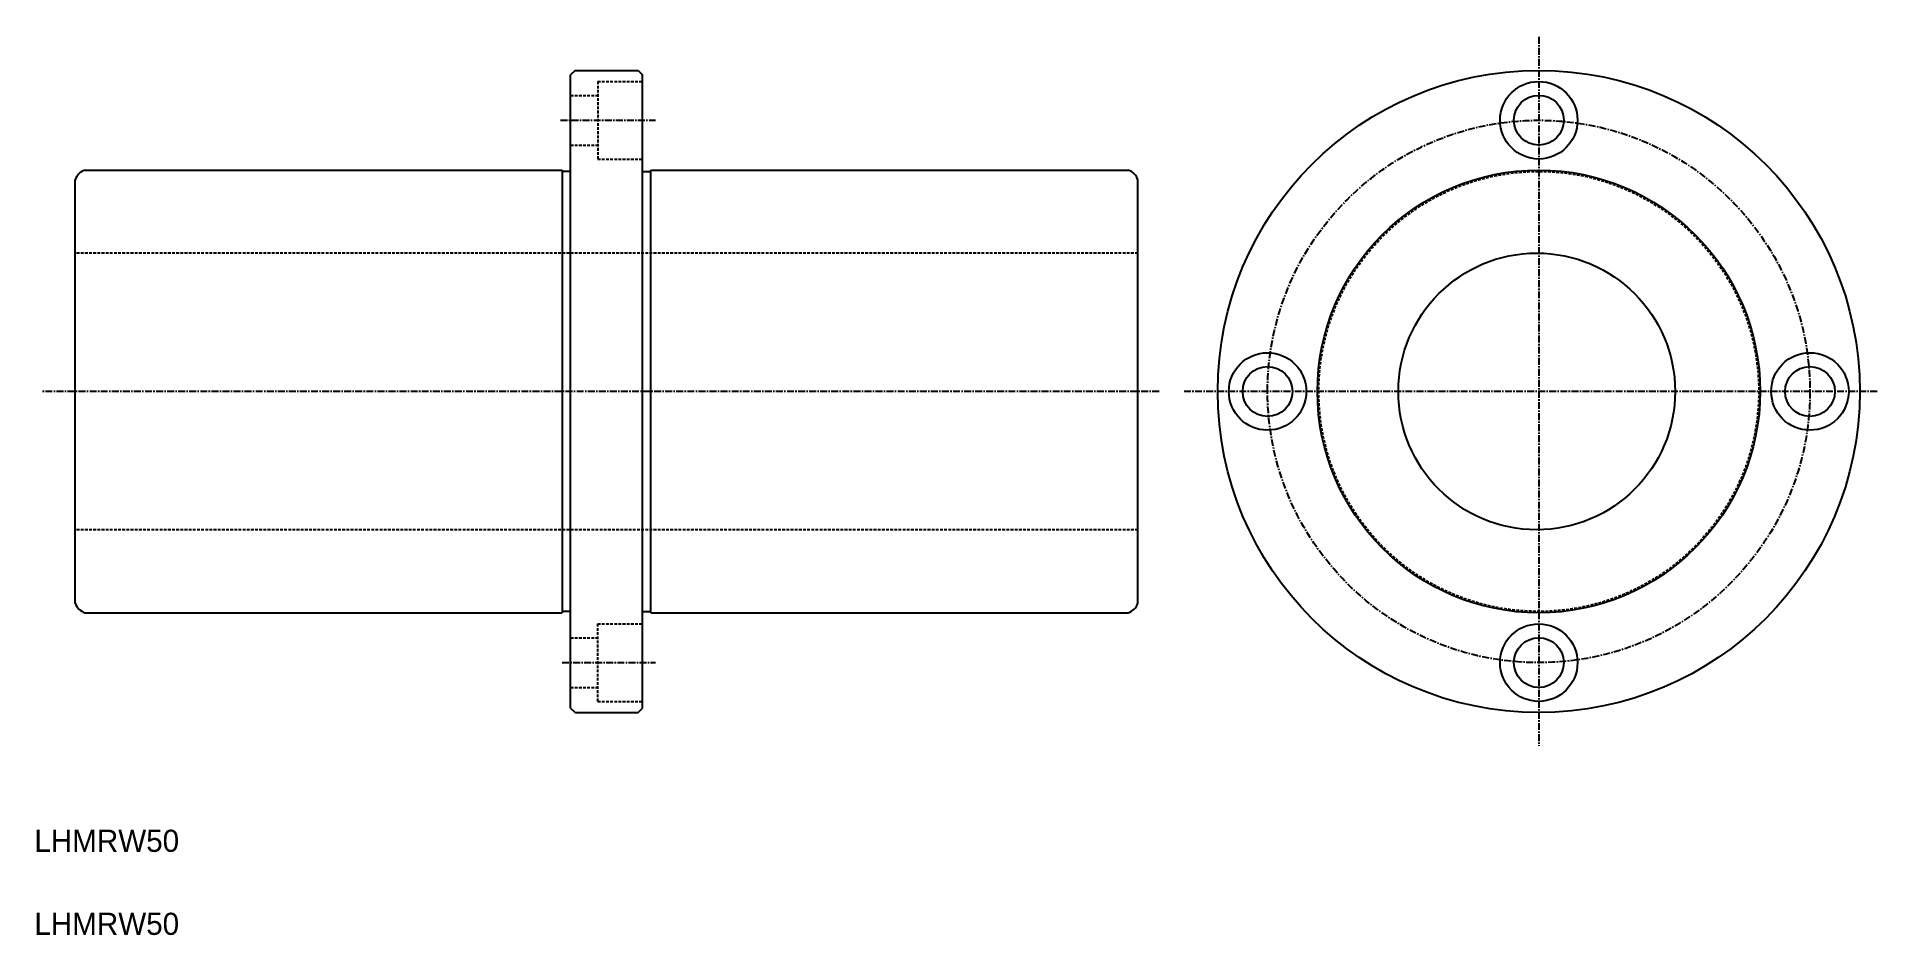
# Model space of a CAD drawing. Extents: x 10 to 343, y 10 to 172.
import ezdxf

# ---------------------------------------------------------------- set-up
doc = ezdxf.new("R2010")
doc.units = 0
doc.linetypes.add('CENTER', pattern=[2, 1.25, -0.25, 0.25, -0.25])
doc.linetypes.add('DASHED', pattern=[0.75, 0.5, -0.25])
doc.layers.get('0').update_dxf_attribs({"linetype": 'CONTINUOUS'})
doc.layers.add('CENTER', color=1, linetype='CENTER')

msp = doc.modelspace()

# ---------------------------------------------------------------- linework, layer by layer
at = {"color": 7, "linetype": 'CONTINUOUS'}
for p, q in [((107.69, 166.19), (106.89, 165.39)), ((106.89, 50.99), (106.89, 165.39)), ((107.69, 166.19), (119.09, 166.19)), ((119.09, 166.19), (119.89, 165.39)), ((119.89, 50.99), (119.89, 165.39)), ((17.39, 69.93), (17.39, 146.44)), ((19.14, 148.19), (105.39, 148.19)), ((105.39, 148.19), (105.39, 68.19)), ((106.89, 147.94), (105.39, 147.94)), ((119.89, 147.94), (121.39, 147.94)), ((121.39, 148.19), (207.64, 148.19)), ((121.39, 68.19), (121.39, 148.19)), ((209.39, 69.93), (209.39, 146.44)), ((19.14, 68.19), (105.39, 68.19)), ((106.89, 68.44), (105.39, 68.44)), ((119.89, 68.44), (121.39, 68.44)), ((121.39, 68.19), (207.64, 68.19)), ((106.89, 50.99), (107.69, 50.19)), ((107.69, 50.19), (119.09, 50.19)), ((119.09, 50.19), (119.89, 50.99))]:
    msp.add_line(p, q, dxfattribs=at)
at = {"color": 3, "linetype": 'DASHED'}
for p, q in [((111.79, 164.19), (111.79, 150.19)), ((111.79, 164.19), (119.89, 164.19)), ((106.89, 161.69), (111.79, 161.69)), ((106.89, 152.69), (111.79, 152.69)), ((111.79, 150.19), (119.89, 150.19)), ((209.39, 133.19), (17.39, 133.19)), ((209.39, 83.19), (17.39, 83.19)), ((106.89, 63.69), (111.79, 63.69)), ((111.79, 52.19), (111.79, 66.19)), ((111.79, 66.19), (119.89, 66.19)), ((106.89, 54.69), (111.79, 54.69)), ((111.79, 52.19), (119.89, 52.19))]:
    msp.add_line(p, q, dxfattribs=at)
at = {"color": 7, "linetype": 'CONTINUOUS'}
for centre, radius in [((281.82, 108.19), 58), ((281.82, 157.19), 7), ((281.82, 157.19), 4.5), ((281.82, 108.19), 40), ((281.45, 108.19), 25), ((232.82, 108.19), 7), ((330.82, 108.19), 7), ((232.82, 108.19), 4.5), ((330.82, 108.19), 4.5), ((281.82, 59.19), 7), ((281.82, 59.19), 4.5)]:
    msp.add_circle(centre, radius, dxfattribs=at)
at = {"color": 3, "linetype": 'DASHED'}
msp.add_circle((281.82, 108.19), 39.75, dxfattribs=at)
at = {"color": 7, "linetype": 'CONTINUOUS'}
for centre, start, end in [((20.04, 145.54), 108.8392, 161.1608), ((206.74, 145.54), 18.8392, 71.1608), ((20.04, 70.84), 198.8392, 251.1608), ((206.74, 70.84), 288.8392, 341.1608)]:
    msp.add_arc(centre, 2.8, start, end, dxfattribs=at)
at = {"layer": 'CENTER', "color": 1, "linetype": 'CENTER'}
for p, q in [((281.82, 172.27), (281.82, 44.14)), ((105.06, 157.19), (122.24, 157.19)), ((213.24, 108.19), (11.46, 108.19)), ((342.97, 108.19), (217.5, 108.19)), ((105.34, 59.19), (122.24, 59.19))]:
    msp.add_line(p, q, dxfattribs=at)
msp.add_circle((281.82, 108.19), 49, dxfattribs=at)

# ---------------------------------------------------------------- texts
at = {"color": 7, "linetype": 'CONTINUOUS'}
for p in [(10, 25), (10, 10)]:
    msp.add_text('LHMRW50', height=4, dxfattribs=at).set_placement(p)

doc.saveas('drawing.dxf')
